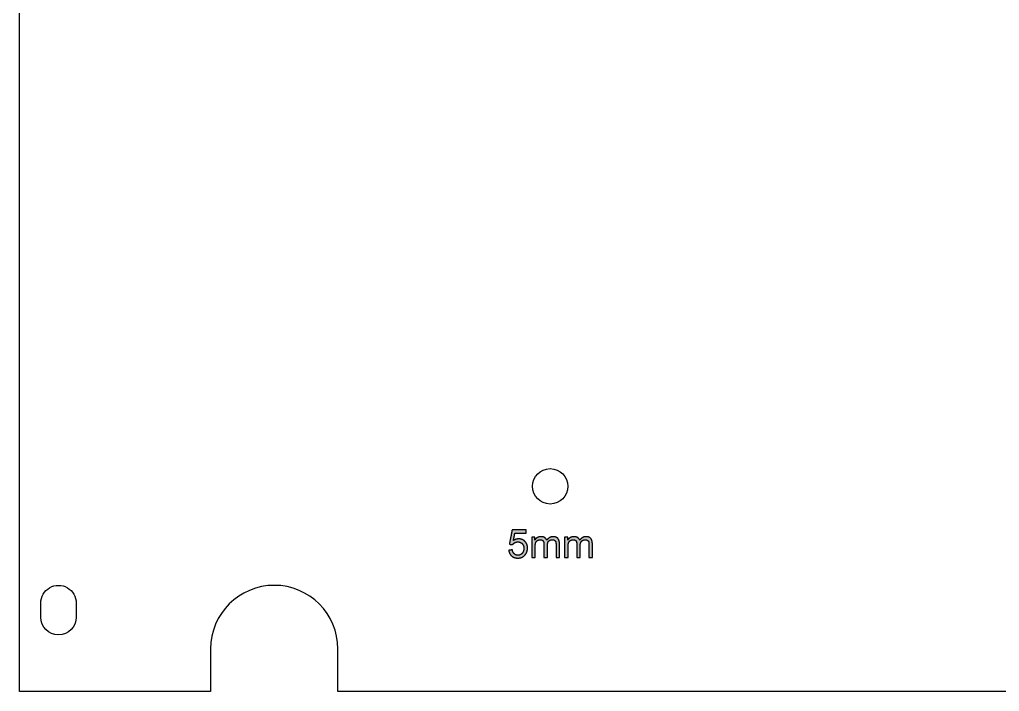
# Model space of a CAD drawing. Header units: millimetres. Extents: x 0 to 277, y 0 to 190.
# Drawn here: x 0 to 138.5, y 0 to 95 of the extents above; entities that cross this region are included whole.
import ezdxf

# ---------------------------------------------------------------- set-up
doc = ezdxf.new("R2010")
doc.units = ezdxf.units.MM
doc.header["$MEASUREMENT"] = 0
doc.layers.get('0').update_dxf_attribs({"color": 18, "true_color": 0x000000})

msp = doc.modelspace()

# ---------------------------------------------------------------- hatches: boundary and pattern name
for points in [[(69.15, 19.97), (69.15, 19.93), (69.15, 19.9), (69.16, 19.87), (69.16, 19.84), (69.17, 19.81), (69.18, 19.78), (69.18, 19.75), (69.19, 19.73), (69.2, 19.7), (69.21, 19.67), (69.22, 19.64), (69.23, 19.62), (69.24, 19.59), (69.25, 19.56), (69.26, 19.54), (69.27, 19.51), (69.28, 19.49), (69.3, 19.46), (69.31, 19.44), (69.32, 19.41), (69.34, 19.39), (69.35, 19.37), (69.37, 19.34), (69.39, 19.32), (69.4, 19.3), (69.42, 19.28), (69.44, 19.26), (69.46, 19.24), (69.48, 19.22), (69.5, 19.19), (69.52, 19.18), (69.54, 19.16), (69.56, 19.14), (69.59, 19.12), (69.61, 19.1), (69.63, 19.08), (69.65, 19.07), (69.68, 19.05), (69.7, 19.04), (69.73, 19.02), (69.75, 19.01), (69.78, 18.99), (69.8, 18.98), (69.83, 18.97), (69.85, 18.96), (69.88, 18.95), (69.91, 18.94), (69.94, 18.93), (69.96, 18.92), (69.99, 18.91), (70.02, 18.9), (70.05, 18.89), (70.08, 18.89), (70.11, 18.88), (70.14, 18.87), (70.17, 18.87), (70.2, 18.87), (70.23, 18.86), (70.27, 18.86), (70.3, 18.86), (70.33, 18.85), (70.36, 18.85), (70.4, 18.85), (70.43, 18.85), (70.47, 18.85), (70.51, 18.85), (70.55, 18.85), (70.59, 18.86), (70.63, 18.86), (70.67, 18.87), (70.71, 18.87), (70.75, 18.88), (70.78, 18.89), (70.82, 18.9), (70.86, 18.91), (70.89, 18.92), (70.93, 18.93), (70.96, 18.94), (70.99, 18.96), (71.03, 18.97), (71.06, 18.99), (71.09, 19), (71.12, 19.02), (71.15, 19.04), (71.18, 19.06), (71.21, 19.08), (71.24, 19.1), (71.27, 19.12), (71.3, 19.15), (71.33, 19.17), (71.35, 19.2), (71.38, 19.22), (71.41, 19.25), (71.43, 19.28), (71.46, 19.31), (71.48, 19.34), (71.5, 19.36), (71.52, 19.39), (71.54, 19.41), (71.56, 19.44), (71.57, 19.46), (71.59, 19.49), (71.6, 19.52), (71.62, 19.54), (71.63, 19.57), (71.65, 19.6), (71.66, 19.63), (71.67, 19.65), (71.69, 19.68), (71.7, 19.71), (71.71, 19.74), (71.72, 19.77), (71.73, 19.8), (71.74, 19.83), (71.75, 19.86), (71.75, 19.89), (71.76, 19.92), (71.77, 19.95), (71.77, 19.98), (71.78, 20.01), (71.78, 20.04), (71.79, 20.08), (71.79, 20.11), (71.79, 20.14), (71.8, 20.17), (71.8, 20.21), (71.8, 20.24), (71.8, 20.27), (71.8, 20.31), (71.8, 20.34), (71.79, 20.38), (71.79, 20.41), (71.79, 20.45), (71.79, 20.48), (71.78, 20.51), (71.78, 20.55), (71.77, 20.58), (71.76, 20.61), (71.76, 20.64), (71.75, 20.67), (71.74, 20.7), (71.73, 20.73), (71.72, 20.76), (71.71, 20.79), (71.7, 20.82), (71.68, 20.85), (71.67, 20.88), (71.66, 20.91), (71.64, 20.93), (71.63, 20.96), (71.61, 20.99), (71.6, 21.01), (71.58, 21.04), (71.56, 21.06), (71.54, 21.09), (71.52, 21.11), (71.5, 21.14), (71.48, 21.16), (71.46, 21.18), (71.44, 21.21), (71.42, 21.23), (71.39, 21.25), (71.37, 21.27), (71.35, 21.29), (71.32, 21.31), (71.3, 21.33), (71.27, 21.35), (71.25, 21.37), (71.22, 21.38), (71.2, 21.4), (71.17, 21.41), (71.15, 21.43), (71.12, 21.44), (71.09, 21.45), (71.06, 21.47), (71.04, 21.48), (71.01, 21.49), (70.98, 21.5), (70.95, 21.51), (70.92, 21.52), (70.9, 21.53), (70.87, 21.53), (70.84, 21.54), (70.81, 21.55), (70.78, 21.55), (70.75, 21.56), (70.71, 21.56), (70.68, 21.56), (70.65, 21.57), (70.62, 21.57), (70.59, 21.57), (70.55, 21.57), (70.53, 21.57), (70.51, 21.57), (70.48, 21.57), (70.46, 21.57), (70.43, 21.56), (70.41, 21.56), (70.38, 21.56), (70.36, 21.55), (70.33, 21.55), (70.31, 21.54), (70.29, 21.54), (70.26, 21.53), (70.24, 21.53), (70.22, 21.52), (70.19, 21.51), (70.17, 21.51), (70.14, 21.5), (70.12, 21.49), (70.1, 21.48), (70.07, 21.47), (70.05, 21.46), (70.03, 21.45), (70, 21.44), (69.98, 21.43), (69.96, 21.42), (69.94, 21.4), (69.89, 21.38), (69.84, 21.35), (69.8, 21.32), (70.01, 22.39), (71.61, 22.39), (71.61, 22.86), (69.62, 22.86), (69.23, 20.81), (69.7, 20.75), (69.71, 20.77), (69.72, 20.79), (69.74, 20.81), (69.76, 20.83), (69.77, 20.85), (69.79, 20.87), (69.81, 20.89), (69.83, 20.9), (69.84, 20.92), (69.86, 20.94), (69.88, 20.95), (69.91, 20.97), (69.93, 20.99), (69.95, 21), (69.97, 21.01), (70, 21.03), (70.02, 21.04), (70.04, 21.05), (70.07, 21.06), (70.09, 21.07), (70.12, 21.08), (70.15, 21.09), (70.17, 21.1), (70.2, 21.11), (70.22, 21.11), (70.25, 21.12), (70.28, 21.13), (70.31, 21.13), (70.34, 21.13), (70.37, 21.13), (70.39, 21.14), (70.42, 21.14), (70.45, 21.14), (70.47, 21.13), (70.49, 21.13), (70.52, 21.13), (70.54, 21.13), (70.56, 21.13), (70.58, 21.12), (70.61, 21.12), (70.63, 21.12), (70.65, 21.11), (70.67, 21.11), (70.69, 21.1), (70.71, 21.1), (70.73, 21.09), (70.75, 21.08), (70.77, 21.07), (70.79, 21.07), (70.81, 21.06), (70.83, 21.05), (70.84, 21.04), (70.86, 21.03), (70.88, 21.02), (70.9, 21.01), (70.91, 21), (70.93, 20.99), (70.95, 20.98), (70.96, 20.96), (70.98, 20.95), (71, 20.94), (71.01, 20.92), (71.03, 20.91), (71.04, 20.89), (71.06, 20.88), (71.07, 20.86), (71.08, 20.85), (71.1, 20.83), (71.11, 20.81), (71.12, 20.8), (71.13, 20.78), (71.14, 20.76), (71.16, 20.74), (71.17, 20.72), (71.18, 20.71), (71.18, 20.69), (71.19, 20.67), (71.2, 20.65), (71.21, 20.63), (71.22, 20.61), (71.23, 20.59), (71.23, 20.56), (71.24, 20.54), (71.24, 20.52), (71.25, 20.5), (71.25, 20.48), (71.26, 20.45), (71.26, 20.43), (71.27, 20.41), (71.27, 20.38), (71.27, 20.36), (71.27, 20.33), (71.27, 20.31), (71.28, 20.28), (71.28, 20.26), (71.28, 20.23), (71.28, 20.2), (71.28, 20.18), (71.27, 20.15), (71.27, 20.12), (71.27, 20.1), (71.27, 20.07), (71.27, 20.05), (71.26, 20.02), (71.26, 20), (71.25, 19.97), (71.25, 19.95), (71.24, 19.92), (71.24, 19.9), (71.23, 19.88), (71.22, 19.85), (71.22, 19.83), (71.21, 19.81), (71.2, 19.79), (71.19, 19.77), (71.18, 19.75), (71.17, 19.73), (71.16, 19.71), (71.15, 19.69), (71.14, 19.67), (71.13, 19.65), (71.12, 19.63), (71.1, 19.61), (71.09, 19.59), (71.08, 19.57), (71.06, 19.56), (71.05, 19.54), (71.03, 19.52), (71.02, 19.5), (71, 19.49), (70.98, 19.47), (70.97, 19.46), (70.95, 19.44), (70.94, 19.43), (70.92, 19.42), (70.9, 19.4), (70.89, 19.39), (70.87, 19.38), (70.85, 19.37), (70.83, 19.36), (70.81, 19.35), (70.8, 19.34), (70.78, 19.33), (70.76, 19.32), (70.74, 19.31), (70.72, 19.31), (70.7, 19.3), (70.68, 19.29), (70.66, 19.29), (70.64, 19.28), (70.62, 19.28), (70.6, 19.27), (70.58, 19.27), (70.56, 19.26), (70.54, 19.26), (70.52, 19.26), (70.5, 19.26), (70.48, 19.26), (70.45, 19.25), (70.43, 19.25), (70.41, 19.25), (70.4, 19.25), (70.38, 19.26), (70.36, 19.26), (70.34, 19.26), (70.32, 19.26), (70.31, 19.26), (70.29, 19.27), (70.27, 19.27), (70.26, 19.27), (70.24, 19.28), (70.22, 19.28), (70.21, 19.29), (70.19, 19.29), (70.17, 19.3), (70.16, 19.3), (70.14, 19.31), (70.13, 19.31), (70.11, 19.32), (70.1, 19.33), (70.08, 19.34), (70.07, 19.34), (70.05, 19.35), (70.04, 19.36), (70.02, 19.37), (70.01, 19.38), (70, 19.39), (69.98, 19.4), (69.97, 19.41), (69.96, 19.42), (69.94, 19.43), (69.93, 19.44), (69.92, 19.46), (69.9, 19.47), (69.89, 19.48), (69.88, 19.49), (69.87, 19.51), (69.86, 19.52), (69.84, 19.54), (69.83, 19.55), (69.82, 19.57), (69.81, 19.58), (69.8, 19.6), (69.79, 19.61), (69.78, 19.63), (69.78, 19.65), (69.77, 19.66), (69.76, 19.68), (69.75, 19.7), (69.74, 19.72), (69.73, 19.73), (69.73, 19.75), (69.72, 19.77), (69.71, 19.79), (69.71, 19.81), (69.7, 19.83), (69.7, 19.85), (69.69, 19.87), (69.68, 19.92), (69.67, 19.96), (69.66, 20.01)], [(72.83, 21.41), (72.83, 21.81), (72.39, 21.81), (72.39, 18.92), (72.88, 18.92), (72.88, 20.42), (72.88, 20.52), (72.89, 20.61), (72.89, 20.69), (72.9, 20.73), (72.9, 20.77), (72.91, 20.81), (72.91, 20.84), (72.92, 20.88), (72.92, 20.91), (72.93, 20.94), (72.94, 20.97), (72.95, 21), (72.95, 21.01), (72.96, 21.03), (72.96, 21.04), (72.97, 21.05), (72.98, 21.06), (72.98, 21.08), (72.99, 21.09), (72.99, 21.1), (73, 21.11), (73.01, 21.13), (73.01, 21.14), (73.02, 21.15), (73.03, 21.16), (73.03, 21.17), (73.04, 21.18), (73.05, 21.19), (73.05, 21.2), (73.06, 21.21), (73.07, 21.22), (73.08, 21.23), (73.09, 21.24), (73.1, 21.25), (73.1, 21.26), (73.11, 21.27), (73.12, 21.28), (73.13, 21.28), (73.14, 21.29), (73.15, 21.3), (73.16, 21.31), (73.17, 21.32), (73.18, 21.32), (73.19, 21.33), (73.2, 21.34), (73.21, 21.35), (73.24, 21.36), (73.26, 21.37), (73.28, 21.38), (73.3, 21.39), (73.32, 21.4), (73.33, 21.4), (73.34, 21.41), (73.35, 21.41), (73.36, 21.42), (73.37, 21.42), (73.39, 21.42), (73.4, 21.43), (73.41, 21.43), (73.42, 21.43), (73.43, 21.44), (73.45, 21.44), (73.46, 21.44), (73.47, 21.44), (73.48, 21.45), (73.5, 21.45), (73.52, 21.45), (73.55, 21.45), (73.57, 21.45), (73.6, 21.45), (73.61, 21.45), (73.63, 21.45), (73.65, 21.45), (73.66, 21.45), (73.68, 21.45), (73.69, 21.45), (73.71, 21.45), (73.72, 21.44), (73.74, 21.44), (73.75, 21.44), (73.77, 21.44), (73.78, 21.43), (73.79, 21.43), (73.81, 21.42), (73.82, 21.42), (73.83, 21.41), (73.84, 21.41), (73.86, 21.4), (73.87, 21.4), (73.88, 21.39), (73.89, 21.38), (73.9, 21.38), (73.91, 21.37), (73.92, 21.36), (73.93, 21.35), (73.94, 21.35), (73.94, 21.35), (73.94, 21.34), (73.95, 21.34), (73.95, 21.33), (73.96, 21.33), (73.96, 21.32), (73.97, 21.32), (73.97, 21.31), (73.98, 21.3), (73.99, 21.29), (74, 21.28), (74, 21.27), (74.01, 21.26), (74.02, 21.25), (74.02, 21.24), (74.03, 21.22), (74.04, 21.21), (74.04, 21.2), (74.05, 21.19), (74.05, 21.17), (74.06, 21.16), (74.06, 21.15), (74.07, 21.13), (74.07, 21.12), (74.08, 21.1), (74.08, 21.09), (74.08, 21.07), (74.09, 21.06), (74.09, 21.02), (74.1, 20.99), (74.1, 20.95), (74.11, 20.92), (74.11, 20.88), (74.11, 20.84), (74.11, 20.8), (74.11, 18.92), (74.6, 18.92), (74.6, 20.6), (74.6, 20.66), (74.6, 20.71), (74.61, 20.76), (74.61, 20.79), (74.61, 20.81), (74.62, 20.83), (74.62, 20.86), (74.62, 20.88), (74.63, 20.9), (74.63, 20.92), (74.64, 20.95), (74.65, 20.97), (74.65, 20.99), (74.66, 21.01), (74.66, 21.03), (74.67, 21.05), (74.68, 21.06), (74.69, 21.08), (74.7, 21.1), (74.71, 21.12), (74.71, 21.13), (74.72, 21.15), (74.73, 21.17), (74.74, 21.18), (74.76, 21.2), (74.77, 21.21), (74.78, 21.23), (74.79, 21.24), (74.8, 21.25), (74.82, 21.26), (74.83, 21.28), (74.84, 21.29), (74.85, 21.3), (74.87, 21.31), (74.88, 21.32), (74.9, 21.33), (74.91, 21.34), (74.92, 21.35), (74.94, 21.36), (74.95, 21.37), (74.97, 21.38), (74.98, 21.38), (75, 21.39), (75.01, 21.4), (75.03, 21.4), (75.05, 21.41), (75.06, 21.42), (75.08, 21.42), (75.1, 21.43), (75.11, 21.43), (75.13, 21.43), (75.15, 21.44), (75.16, 21.44), (75.18, 21.44), (75.2, 21.45), (75.22, 21.45), (75.24, 21.45), (75.25, 21.45), (75.27, 21.45), (75.29, 21.45), (75.31, 21.45), (75.33, 21.45), (75.35, 21.45), (75.37, 21.45), (75.39, 21.45), (75.41, 21.45), (75.43, 21.44), (75.44, 21.44), (75.45, 21.44), (75.46, 21.44), (75.47, 21.43), (75.48, 21.43), (75.49, 21.43), (75.5, 21.43), (75.5, 21.42), (75.51, 21.42), (75.52, 21.42), (75.53, 21.41), (75.54, 21.41), (75.55, 21.41), (75.56, 21.4), (75.56, 21.4), (75.57, 21.39), (75.58, 21.39), (75.59, 21.39), (75.6, 21.38), (75.6, 21.38), (75.61, 21.37), (75.62, 21.37), (75.63, 21.36), (75.63, 21.35), (75.64, 21.35), (75.65, 21.34), (75.66, 21.34), (75.66, 21.33), (75.67, 21.33), (75.68, 21.32), (75.68, 21.32), (75.69, 21.31), (75.69, 21.3), (75.7, 21.3), (75.7, 21.29), (75.71, 21.28), (75.72, 21.28), (75.72, 21.27), (75.73, 21.26), (75.73, 21.26), (75.74, 21.25), (75.74, 21.24), (75.74, 21.24), (75.75, 21.23), (75.75, 21.22), (75.76, 21.21), (75.76, 21.21), (75.76, 21.2), (75.77, 21.19), (75.77, 21.18), (75.77, 21.17), (75.78, 21.17), (75.78, 21.16), (75.78, 21.15), (75.79, 21.14), (75.79, 21.13), (75.79, 21.11), (75.8, 21.09), (75.8, 21.07), (75.81, 21.05), (75.81, 21.02), (75.81, 21), (75.82, 20.97), (75.82, 20.94), (75.82, 20.88), (75.82, 20.81), (75.83, 20.74), (75.83, 18.92), (76.31, 18.92), (76.31, 20.91), (76.31, 20.97), (76.31, 21.03), (76.31, 21.08), (76.3, 21.11), (76.3, 21.14), (76.29, 21.17), (76.29, 21.19), (76.29, 21.22), (76.28, 21.24), (76.27, 21.27), (76.27, 21.29), (76.26, 21.32), (76.26, 21.34), (76.25, 21.36), (76.24, 21.38), (76.23, 21.4), (76.22, 21.43), (76.21, 21.45), (76.2, 21.47), (76.19, 21.49), (76.18, 21.51), (76.17, 21.52), (76.16, 21.54), (76.15, 21.56), (76.14, 21.58), (76.12, 21.59), (76.11, 21.61), (76.1, 21.63), (76.08, 21.64), (76.07, 21.66), (76.05, 21.67), (76.04, 21.68), (76.02, 21.7), (76, 21.71), (75.99, 21.72), (75.97, 21.73), (75.95, 21.75), (75.94, 21.76), (75.92, 21.77), (75.9, 21.78), (75.88, 21.79), (75.86, 21.8), (75.84, 21.8), (75.82, 21.81), (75.8, 21.82), (75.78, 21.83), (75.76, 21.83), (75.74, 21.84), (75.71, 21.85), (75.69, 21.85), (75.67, 21.86), (75.65, 21.86), (75.62, 21.87), (75.6, 21.87), (75.57, 21.87), (75.55, 21.87), (75.52, 21.88), (75.5, 21.88), (75.47, 21.88), (75.45, 21.88), (75.42, 21.88), (75.38, 21.88), (75.35, 21.88), (75.32, 21.88), (75.28, 21.87), (75.25, 21.87), (75.22, 21.86), (75.19, 21.86), (75.16, 21.85), (75.13, 21.84), (75.09, 21.83), (75.06, 21.82), (75.03, 21.81), (75.01, 21.8), (74.98, 21.78), (74.95, 21.77), (74.92, 21.75), (74.89, 21.74), (74.86, 21.72), (74.84, 21.7), (74.81, 21.68), (74.79, 21.66), (74.76, 21.64), (74.73, 21.62), (74.71, 21.59), (74.68, 21.57), (74.66, 21.55), (74.64, 21.52), (74.61, 21.49), (74.59, 21.46), (74.57, 21.43), (74.55, 21.4), (74.52, 21.37), (74.52, 21.39), (74.51, 21.4), (74.51, 21.42), (74.5, 21.43), (74.5, 21.45), (74.49, 21.46), (74.48, 21.47), (74.47, 21.49), (74.47, 21.5), (74.46, 21.51), (74.45, 21.53), (74.44, 21.54), (74.44, 21.55), (74.43, 21.56), (74.42, 21.57), (74.41, 21.59), (74.4, 21.6), (74.39, 21.61), (74.38, 21.62), (74.37, 21.63), (74.36, 21.64), (74.35, 21.65), (74.34, 21.66), (74.33, 21.67), (74.32, 21.68), (74.31, 21.69), (74.3, 21.7), (74.28, 21.71), (74.27, 21.72), (74.26, 21.73), (74.25, 21.74), (74.23, 21.75), (74.22, 21.75), (74.21, 21.76), (74.19, 21.77), (74.18, 21.78), (74.17, 21.78), (74.15, 21.79), (74.14, 21.8), (74.12, 21.8), (74.11, 21.81), (74.09, 21.82), (74.08, 21.82), (74.06, 21.83), (74.05, 21.83), (74.03, 21.84), (74.02, 21.84), (74, 21.85), (73.98, 21.85), (73.97, 21.85), (73.93, 21.86), (73.9, 21.87), (73.86, 21.87), (73.82, 21.88), (73.79, 21.88), (73.75, 21.88), (73.71, 21.88), (73.67, 21.88), (73.64, 21.88), (73.6, 21.88), (73.57, 21.87), (73.53, 21.87), (73.5, 21.86), (73.47, 21.86), (73.43, 21.85), (73.4, 21.84), (73.37, 21.83), (73.34, 21.82), (73.31, 21.81), (73.28, 21.79), (73.25, 21.78), (73.22, 21.77), (73.19, 21.75), (73.16, 21.73), (73.14, 21.72), (73.11, 21.7), (73.08, 21.68), (73.06, 21.66), (73.03, 21.64), (73.01, 21.62), (72.99, 21.6), (72.97, 21.58), (72.94, 21.56), (72.92, 21.53), (72.9, 21.51), (72.88, 21.49), (72.86, 21.46), (72.85, 21.43)], [(77.48, 21.41), (77.48, 21.81), (77.04, 21.81), (77.04, 18.92), (77.53, 18.92), (77.53, 20.42), (77.53, 20.52), (77.54, 20.61), (77.54, 20.69), (77.55, 20.73), (77.55, 20.77), (77.56, 20.81), (77.56, 20.84), (77.57, 20.88), (77.58, 20.91), (77.58, 20.94), (77.59, 20.97), (77.6, 21), (77.61, 21.01), (77.61, 21.03), (77.62, 21.04), (77.62, 21.05), (77.63, 21.06), (77.63, 21.08), (77.64, 21.09), (77.64, 21.1), (77.65, 21.11), (77.66, 21.13), (77.66, 21.14), (77.67, 21.15), (77.68, 21.16), (77.68, 21.17), (77.69, 21.18), (77.7, 21.19), (77.71, 21.2), (77.71, 21.21), (77.72, 21.22), (77.73, 21.23), (77.74, 21.24), (77.75, 21.25), (77.76, 21.26), (77.77, 21.27), (77.77, 21.28), (77.78, 21.28), (77.79, 21.29), (77.8, 21.3), (77.81, 21.31), (77.82, 21.32), (77.83, 21.32), (77.84, 21.33), (77.86, 21.34), (77.87, 21.35), (77.89, 21.36), (77.91, 21.37), (77.93, 21.38), (77.96, 21.39), (77.97, 21.4), (77.98, 21.4), (77.99, 21.41), (78, 21.41), (78.01, 21.42), (78.03, 21.42), (78.04, 21.42), (78.05, 21.43), (78.06, 21.43), (78.07, 21.43), (78.09, 21.44), (78.1, 21.44), (78.11, 21.44), (78.12, 21.44), (78.14, 21.45), (78.15, 21.45), (78.17, 21.45), (78.2, 21.45), (78.22, 21.45), (78.25, 21.45), (78.27, 21.45), (78.28, 21.45), (78.3, 21.45), (78.31, 21.45), (78.33, 21.45), (78.35, 21.45), (78.36, 21.45), (78.38, 21.44), (78.39, 21.44), (78.4, 21.44), (78.42, 21.44), (78.43, 21.43), (78.45, 21.43), (78.46, 21.42), (78.47, 21.42), (78.48, 21.41), (78.5, 21.41), (78.51, 21.4), (78.52, 21.4), (78.53, 21.39), (78.54, 21.38), (78.55, 21.38), (78.56, 21.37), (78.57, 21.36), (78.58, 21.35), (78.59, 21.35), (78.59, 21.35), (78.6, 21.34), (78.6, 21.34), (78.61, 21.33), (78.61, 21.33), (78.61, 21.32), (78.62, 21.32), (78.63, 21.31), (78.63, 21.3), (78.64, 21.29), (78.65, 21.28), (78.66, 21.27), (78.66, 21.26), (78.67, 21.25), (78.68, 21.24), (78.68, 21.22), (78.69, 21.21), (78.69, 21.2), (78.7, 21.19), (78.71, 21.17), (78.71, 21.16), (78.71, 21.15), (78.72, 21.13), (78.72, 21.12), (78.73, 21.1), (78.73, 21.09), (78.74, 21.07), (78.74, 21.06), (78.74, 21.02), (78.75, 20.99), (78.75, 20.95), (78.76, 20.92), (78.76, 20.88), (78.76, 20.84), (78.76, 20.8), (78.76, 18.92), (79.25, 18.92), (79.25, 20.6), (79.25, 20.66), (79.26, 20.71), (79.26, 20.76), (79.26, 20.79), (79.27, 20.81), (79.27, 20.83), (79.27, 20.86), (79.28, 20.88), (79.28, 20.9), (79.29, 20.92), (79.29, 20.95), (79.3, 20.97), (79.3, 20.99), (79.31, 21.01), (79.32, 21.03), (79.32, 21.05), (79.33, 21.06), (79.34, 21.08), (79.35, 21.1), (79.36, 21.12), (79.37, 21.13), (79.38, 21.15), (79.39, 21.17), (79.4, 21.18), (79.41, 21.2), (79.42, 21.21), (79.43, 21.23), (79.44, 21.24), (79.45, 21.25), (79.47, 21.26), (79.48, 21.28), (79.49, 21.29), (79.51, 21.3), (79.52, 21.31), (79.53, 21.32), (79.55, 21.33), (79.56, 21.34), (79.58, 21.35), (79.59, 21.36), (79.61, 21.37), (79.62, 21.38), (79.64, 21.38), (79.65, 21.39), (79.67, 21.4), (79.68, 21.4), (79.7, 21.41), (79.71, 21.42), (79.73, 21.42), (79.75, 21.43), (79.76, 21.43), (79.78, 21.43), (79.8, 21.44), (79.82, 21.44), (79.83, 21.44), (79.85, 21.45), (79.87, 21.45), (79.89, 21.45), (79.91, 21.45), (79.92, 21.45), (79.94, 21.45), (79.96, 21.45), (79.98, 21.45), (80, 21.45), (80.02, 21.45), (80.04, 21.45), (80.06, 21.45), (80.08, 21.44), (80.09, 21.44), (80.1, 21.44), (80.11, 21.44), (80.12, 21.43), (80.13, 21.43), (80.14, 21.43), (80.15, 21.43), (80.16, 21.42), (80.16, 21.42), (80.17, 21.42), (80.18, 21.41), (80.19, 21.41), (80.2, 21.41), (80.21, 21.4), (80.22, 21.4), (80.22, 21.39), (80.23, 21.39), (80.24, 21.39), (80.25, 21.38), (80.26, 21.38), (80.26, 21.37), (80.27, 21.37), (80.28, 21.36), (80.29, 21.35), (80.29, 21.35), (80.3, 21.34), (80.31, 21.34), (80.31, 21.33), (80.32, 21.33), (80.33, 21.32), (80.33, 21.32), (80.34, 21.31), (80.35, 21.3), (80.35, 21.3), (80.36, 21.29), (80.36, 21.28), (80.37, 21.28), (80.37, 21.27), (80.38, 21.26), (80.38, 21.26), (80.39, 21.25), (80.39, 21.24), (80.4, 21.24), (80.4, 21.23), (80.4, 21.22), (80.41, 21.21), (80.41, 21.21), (80.42, 21.2), (80.42, 21.19), (80.42, 21.18), (80.43, 21.17), (80.43, 21.17), (80.43, 21.16), (80.43, 21.15), (80.44, 21.14), (80.44, 21.13), (80.45, 21.11), (80.45, 21.09), (80.45, 21.07), (80.46, 21.05), (80.46, 21.02), (80.46, 21), (80.47, 20.97), (80.47, 20.94), (80.47, 20.88), (80.48, 20.81), (80.48, 20.74), (80.48, 18.92), (80.96, 18.92), (80.96, 20.91), (80.96, 20.97), (80.96, 21.03), (80.96, 21.08), (80.95, 21.11), (80.95, 21.14), (80.95, 21.17), (80.94, 21.19), (80.94, 21.22), (80.93, 21.24), (80.93, 21.27), (80.92, 21.29), (80.91, 21.32), (80.91, 21.34), (80.9, 21.36), (80.89, 21.38), (80.88, 21.4), (80.87, 21.43), (80.87, 21.45), (80.86, 21.47), (80.85, 21.49), (80.83, 21.51), (80.82, 21.52), (80.81, 21.54), (80.8, 21.56), (80.79, 21.58), (80.77, 21.59), (80.76, 21.61), (80.75, 21.63), (80.73, 21.64), (80.72, 21.66), (80.7, 21.67), (80.69, 21.68), (80.67, 21.7), (80.66, 21.71), (80.64, 21.72), (80.62, 21.73), (80.6, 21.75), (80.59, 21.76), (80.57, 21.77), (80.55, 21.78), (80.53, 21.79), (80.51, 21.8), (80.49, 21.8), (80.47, 21.81), (80.45, 21.82), (80.43, 21.83), (80.41, 21.83), (80.39, 21.84), (80.37, 21.85), (80.34, 21.85), (80.32, 21.86), (80.3, 21.86), (80.27, 21.87), (80.25, 21.87), (80.23, 21.87), (80.2, 21.87), (80.18, 21.88), (80.15, 21.88), (80.12, 21.88), (80.1, 21.88), (80.07, 21.88), (80.04, 21.88), (80, 21.88), (79.97, 21.88), (79.94, 21.87), (79.9, 21.87), (79.87, 21.86), (79.84, 21.86), (79.81, 21.85), (79.78, 21.84), (79.75, 21.83), (79.72, 21.82), (79.69, 21.81), (79.66, 21.8), (79.63, 21.78), (79.6, 21.77), (79.57, 21.75), (79.54, 21.74), (79.52, 21.72), (79.49, 21.7), (79.46, 21.68), (79.44, 21.66), (79.41, 21.64), (79.39, 21.62), (79.36, 21.59), (79.34, 21.57), (79.31, 21.55), (79.29, 21.52), (79.27, 21.49), (79.24, 21.46), (79.22, 21.43), (79.2, 21.4), (79.18, 21.37), (79.17, 21.39), (79.17, 21.4), (79.16, 21.42), (79.15, 21.43), (79.15, 21.45), (79.14, 21.46), (79.13, 21.47), (79.13, 21.49), (79.12, 21.5), (79.11, 21.51), (79.1, 21.53), (79.1, 21.54), (79.09, 21.55), (79.08, 21.56), (79.07, 21.57), (79.06, 21.59), (79.05, 21.6), (79.04, 21.61), (79.03, 21.62), (79.02, 21.63), (79.01, 21.64), (79, 21.65), (78.99, 21.66), (78.98, 21.67), (78.97, 21.68), (78.96, 21.69), (78.95, 21.7), (78.94, 21.71), (78.92, 21.72), (78.91, 21.73), (78.9, 21.74), (78.89, 21.75), (78.87, 21.75), (78.86, 21.76), (78.85, 21.77), (78.83, 21.78), (78.82, 21.78), (78.8, 21.79), (78.79, 21.8), (78.78, 21.8), (78.76, 21.81), (78.75, 21.82), (78.73, 21.82), (78.72, 21.83), (78.7, 21.83), (78.68, 21.84), (78.67, 21.84), (78.65, 21.85), (78.63, 21.85), (78.62, 21.85), (78.58, 21.86), (78.55, 21.87), (78.51, 21.87), (78.47, 21.88), (78.44, 21.88), (78.4, 21.88), (78.36, 21.88), (78.32, 21.88), (78.29, 21.88), (78.25, 21.88), (78.22, 21.87), (78.18, 21.87), (78.15, 21.86), (78.12, 21.86), (78.08, 21.85), (78.05, 21.84), (78.02, 21.83), (77.99, 21.82), (77.96, 21.81), (77.93, 21.79), (77.9, 21.78), (77.87, 21.77), (77.84, 21.75), (77.81, 21.73), (77.79, 21.72), (77.76, 21.7), (77.74, 21.68), (77.71, 21.66), (77.69, 21.64), (77.66, 21.62), (77.64, 21.6), (77.62, 21.58), (77.6, 21.56), (77.57, 21.53), (77.55, 21.51), (77.53, 21.49), (77.52, 21.46), (77.5, 21.43)]]:
    msp.add_hatch(color=256).paths.add_polyline_path(points, flags=0)

# ---------------------------------------------------------------- linework, layer by layer
at = {"color": 7, "true_color": 0xffffff}
for p, q in [((0, 0), (0, 190)), ((3, 10.5), (3, 12.5)), ((8, 12.5), (8, 10.5)), ((27, 6), (27, 0)), ((45, 0), (45, 6)), ((27, 0), (0, 0)), ((232, 0), (45, 0))]:
    msp.add_line(p, q, dxfattribs=at)
for p, q in [((72.83, 21.81), (72.39, 21.81)), ((72.39, 21.81), (72.39, 18.92)), ((72.83, 21.41), (72.83, 21.81)), ((77.48, 21.81), (77.04, 21.81)), ((77.04, 21.81), (77.04, 18.92)), ((77.48, 21.41), (77.48, 21.81)), ((72.88, 18.92), (72.88, 20.42)), ((77.53, 18.92), (77.53, 20.42)), ((72.39, 18.92), (72.88, 18.92)), ((77.04, 18.92), (77.53, 18.92))]:
    msp.add_line(p, q)
msp.add_circle((75, 29), 2.5)
at = {"color": 7, "true_color": 0xffffff, "extrusion": (0, 0, -1)}
for centre, start, end in [((-5.5, 12.5), 359.9999, 180), ((-5.5, 10.5), 180, 360)]:
    msp.add_arc(centre, 2.5, start, end, dxfattribs=at)
at = {"color": 7, "true_color": 0xffffff}
msp.add_arc((36, 6), 9, 0, 180, dxfattribs=at)
for points in [[(69.62, 22.86), (69.43, 21.83), (69.23, 20.81)], [(71.61, 22.86), (70.62, 22.86), (69.62, 22.86)], [(69.8, 21.32), (69.91, 21.86), (70.01, 22.39)], [(70.01, 22.39), (70.81, 22.39), (71.61, 22.39)], [(71.61, 22.39), (71.61, 22.63), (71.61, 22.86)], [(69.23, 20.81), (69.47, 20.78), (69.7, 20.75)], [(74.11, 20.8), (74.11, 19.86), (74.11, 18.92)], [(76.31, 18.92), (76.31, 19.91), (76.31, 20.91)], [(78.76, 20.8), (78.76, 19.86), (78.76, 18.92)], [(80.96, 18.92), (80.96, 19.91), (80.96, 20.91)], [(69.66, 20.01), (69.41, 19.99), (69.15, 19.97)], [(74.6, 18.92), (74.6, 19.76), (74.6, 20.6)], [(75.83, 20.74), (75.83, 19.83), (75.83, 18.92)], [(79.25, 18.92), (79.25, 19.76), (79.25, 20.6)], [(80.48, 20.74), (80.48, 19.83), (80.48, 18.92)], [(74.11, 18.92), (74.36, 18.92), (74.6, 18.92)], [(75.83, 18.92), (76.07, 18.92), (76.31, 18.92)], [(78.76, 18.92), (79.01, 18.92), (79.25, 18.92)], [(80.48, 18.92), (80.72, 18.92), (80.96, 18.92)]]:
    msp.add_open_spline(points, degree=2)
for points, knots in [([(69.15, 19.97), (69.2, 19.46), (69.54, 19.16), (69.89, 18.85), (70.43, 18.85), (71.1, 18.85), (71.48, 19.34), (71.8, 19.73), (71.8, 20.27), (71.8, 20.84), (71.44, 21.21), (71.08, 21.57), (70.55, 21.57), (70.16, 21.57), (69.8, 21.32)], [-22, -22, -22, -21, -21, -20, -20, -19, -19, -18, -18, -17, -17, -16, -16, -15, -15, -15]), ([(69.7, 20.75), (69.8, 20.92), (70, 21.03), (70.19, 21.14), (70.42, 21.14), (70.81, 21.14), (71.04, 20.89), (71.28, 20.65), (71.28, 20.23), (71.28, 19.79), (71.03, 19.52), (70.79, 19.25), (70.43, 19.25), (70.14, 19.25), (69.93, 19.44), (69.72, 19.63), (69.66, 20.01)], [-9, -9, -9, -8, -8, -7, -7, -6, -6, -5, -5, -4, -4, -3, -3, -2, -2, -1, -1, -1]), ([(74.52, 21.37), (74.44, 21.61), (74.23, 21.75), (74.03, 21.88), (73.71, 21.88), (73.42, 21.88), (73.19, 21.75), (72.96, 21.62), (72.83, 21.41)], [-7, -7, -7, -6, -6, -5, -5, -4, -4, -3, -3, -3]), ([(72.88, 20.42), (72.88, 20.82), (72.96, 21.03), (73.04, 21.24), (73.21, 21.35), (73.39, 21.45), (73.6, 21.45), (73.87, 21.45), (73.99, 21.29), (74.11, 21.13), (74.11, 20.8)], [-26, -26, -26, -25, -25, -24, -24, -23, -23, -22, -22, -21, -21, -21]), ([(76.31, 20.91), (76.31, 21.4), (76.08, 21.64), (75.85, 21.88), (75.42, 21.88), (74.87, 21.88), (74.52, 21.37)], [-10, -10, -10, -9, -9, -8, -8, -7, -7, -7]), ([(74.6, 20.6), (74.6, 21.05), (74.8, 21.25), (75, 21.45), (75.31, 21.45), (75.48, 21.45), (75.6, 21.38), (75.73, 21.3), (75.78, 21.17), (75.83, 21.04), (75.83, 20.74)], [-18, -18, -18, -17, -17, -16, -16, -15, -15, -14, -14, -13, -13, -13]), ([(79.18, 21.37), (79.09, 21.61), (78.89, 21.75), (78.68, 21.88), (78.36, 21.88), (78.07, 21.88), (77.84, 21.75), (77.62, 21.62), (77.48, 21.41)], [-7, -7, -7, -6, -6, -5, -5, -4, -4, -3, -3, -3]), ([(77.53, 20.42), (77.53, 20.82), (77.61, 21.03), (77.69, 21.24), (77.87, 21.35), (78.04, 21.45), (78.25, 21.45), (78.52, 21.45), (78.64, 21.29), (78.76, 21.13), (78.76, 20.8)], [-26, -26, -26, -25, -25, -24, -24, -23, -23, -22, -22, -21, -21, -21]), ([(80.96, 20.91), (80.96, 21.4), (80.73, 21.64), (80.5, 21.88), (80.07, 21.88), (79.52, 21.88), (79.18, 21.37)], [-10, -10, -10, -9, -9, -8, -8, -7, -7, -7]), ([(79.25, 20.6), (79.25, 21.05), (79.45, 21.25), (79.66, 21.45), (79.96, 21.45), (80.13, 21.45), (80.26, 21.38), (80.38, 21.3), (80.43, 21.17), (80.48, 21.04), (80.48, 20.74)], [-18, -18, -18, -17, -17, -16, -16, -15, -15, -14, -14, -13, -13, -13])]:
    msp.add_open_spline(points, degree=2, knots=knots)

doc.saveas('drawing.dxf')
